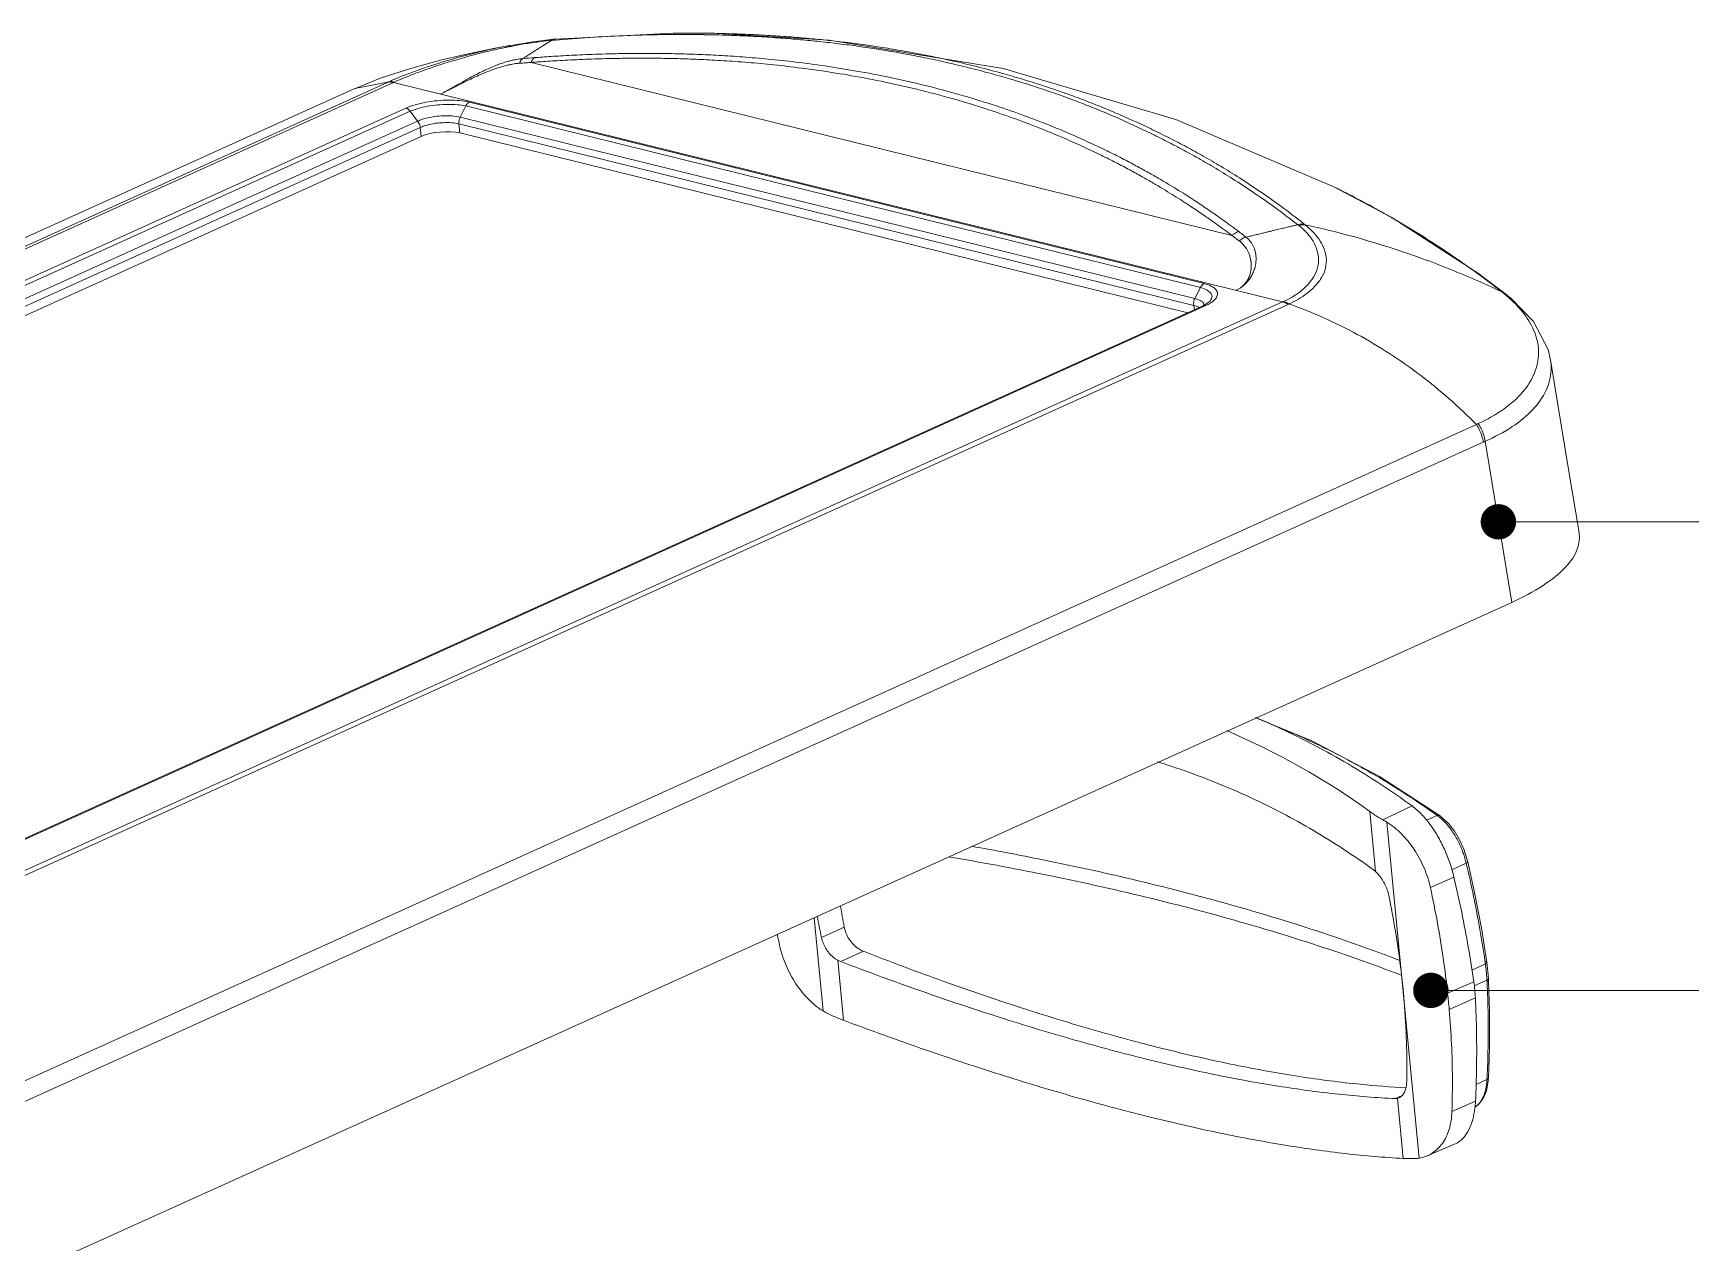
# Model space of a CAD drawing. Header units: millimetres. Extents: x 4688 to 5146, y 1130 to 1448.
# Drawn here: x 4928.41 to 4970.56, y 1203.95 to 1234.71 of the extents above; entities that cross this region are included whole.
import ezdxf

# ---------------------------------------------------------------- set-up
doc = ezdxf.new("R2010")
doc.units = ezdxf.units.MM
doc.header["$MEASUREMENT"] = 0
doc.layers.get('0').update_dxf_attribs({"linetype": 'CONTINUOUS'})
doc.layers.add('from', color=7, linetype='CONTINUOUS', lineweight=13)
doc.styles.add('ROMAND', font='romand.shx', dxfattribs={"width": 0.75, "bigfont": 'gbcbig.shx'})
doc.dimstyles.new('YanXiu', dxfattribs={"dimtxt": 2.5, "dimasz": 2.2, "dimexe": 1, "dimexo": 0, "dimgap": 0.66, "dimtad": 0, "dimzin": 0, "dimdsep": 46, "dimtxsty": 'ROMAND', "dimblk": 'CLOSEDBLANK', "dimcen": 0, "dimclrd": 3, "dimclre": 3, "dimclrt": 7, "dimadec": 0, "dimazin": 0, "dimtfac": 1, "dimtdec": 4, "dimtofl": 0, "dimtmove": 0, "dimatfit": 3, "dimldrblk": 'CLOSEDBLANK', "dimfxl": 0, "dimtolj": 1, "dimtzin": 0, "dimlwd": 0, "dimlwe": 0, "dimarcsym": 0})

# ---------------------------------------------------------------- blocks, each defined once
blk = doc.blocks.new('_ClosedBlank')
at = {"color": 0, "linetype": 'ByBlock', "lineweight": -2}
for p, q in [((-1, 0.167), (0, 0)), ((-1, 0.167), (-1, -0.167)), ((0, 0), (-1, -0.167))]:
    blk.add_line(p, q, dxfattribs=at)
blk = doc.blocks.new('A$C39682073')
at = {"color": 7, "linetype": 'Continuous'}
for p, q in [((102.567, 133.739), (102.585, 133.742)), ((102.574, 133.701), (102.593, 133.704)), ((103.815, 133.741), (104.115, 133.931)), ((104.06, 133.926), (104.115, 133.931)), ((104.115, 133.931), (104.195, 133.938)), ((104.247, 133.976), (104.193, 133.971)), ((104.195, 133.938), (104.25, 133.942)), ((109.935, 134.135), (109.954, 134.135)), ((109.936, 134.19), (109.955, 134.19)), ((103.378, 133.131), (128.84, 126.844)), ((97.933, 132.569), (96.963, 132.178)), ((99.04, 132.927), (97.933, 132.569)), ((96.971, 132.182), (6.249, 91.183)), ((8.765, 92.007), (98.185, 132.417)), ((8.963, 91.994), (98.383, 132.405)), ((96.971, 132.182), (98.218, 132.432)), ((130.681, 124.43), (98.383, 132.405)), ((11.753, 92.124), (98.829, 131.475)), ((11.913, 92.012), (98.981, 131.36)), ((98.981, 131.36), (99.255, 130.998)), ((101.006, 131.549), (100.803, 131.143)), ((101.006, 131.549), (127.692, 124.96)), ((101.136, 131.691), (127.831, 125.1)), ((99.255, 130.998), (12.187, 91.65)), ((99.348, 130.766), (12.27, 91.414)), ((99.348, 130.766), (99.38, 130.437)), ((100.755, 130.897), (100.786, 130.569)), ((127.451, 124.306), (100.755, 130.897)), ((127.489, 124.554), (100.803, 131.143)), ((99.38, 130.437), (12.522, 91.184)), ((100.786, 130.569), (127.232, 124.039)), ((132.566, 128.601), (132.539, 128.614)), ((134.649, 127.494), (132.539, 128.614)), ((131.468, 127.259), (131.502, 127.233)), ((137.868, 125.41), (134.649, 127.494)), ((137.868, 125.41), (137.868, 125.409)), ((138.791, 124.714), (137.868, 125.409)), ((127.692, 124.96), (127.489, 124.554)), ((138.791, 124.714), (138.642, 124.798)), ((138.791, 124.714), (138.791, 124.714)), ((138.937, 124.597), (138.791, 124.714)), ((138.955, 124.582), (138.792, 124.676)), ((127.79, 124.291), (40.72, 84.943)), ((127.891, 124.3), (40.815, 84.948)), ((130.681, 124.43), (41.261, 84.019)), ((130.886, 124.343), (41.466, 83.932)), ((127.451, 124.306), (127.479, 124.15)), ((127.896, 124.347), (127.789, 124.291)), ((128.027, 124.445), (127.896, 124.347)), ((128.027, 124.445), (128.027, 124.444)), ((138.956, 124.582), (138.937, 124.597)), ((140.414, 122.326), (140.415, 122.317)), ((137.719, 119.977), (45.145, 78.141)), ((137.97, 119.339), (45.396, 77.503)), ((138.037, 119.369), (139.005, 113.52)), ((139.005, 113.52), (45.963, 71.472)), ((130.642, 108.94), (130.677, 108.925)), ((134.324, 105.621), (135.385, 106.123)), ((133.848, 105.923), (134.058, 103.741)), ((134.473, 105.532), (135.645, 93.329)), ((136.299, 105.773), (135.913, 105.603)), ((136.399, 105.761), (136.399, 105.761)), ((137.351, 104.042), (136.829, 103.804)), ((137.651, 102.983), (137.405, 104.091)), ((136.906, 103.537), (136.049, 103.157)), ((113.984, 98.677), (113.659, 102.065)), ((114.756, 101.718), (113.929, 101.344)), ((115.453, 100.845), (114.627, 100.472)), ((114.726, 98.34), (114.516, 100.522)), ((137.559, 100.162), (138.048, 100.386)), ((138.032, 100.503), (138.039, 100.452)), ((138.101, 100.446), (138.092, 100.513)), ((138.115, 100.343), (138.101, 100.446)), ((136.676, 99.318), (137.628, 99.736)), ((137.646, 99.59), (138.105, 99.8)), ((138.162, 99.78), (138.159, 99.849)), ((138.198, 98.675), (138.162, 99.78)), ((136.732, 98.732), (137.684, 99.149)), ((138.105, 96.188), (137.707, 96.005)), ((138.108, 96.246), (138.105, 96.188)), ((138.149, 96.123), (138.158, 96.244)), ((138.158, 96.244), (138.158, 96.244)), ((134.777, 95.496), (135.022, 95.607)), ((134.913, 95.522), (134.849, 95.502)), ((134.849, 95.502), (135.059, 93.319)), ((136.83, 95.022), (137.688, 95.396)), ((135.932, 93.411), (136.928, 93.834))]:
    blk.add_line(p, q, dxfattribs=at)
for points in [[(102.585, 133.742), (102.016, 133.633), (101.087, 133.44), (100.091, 133.209), (99.04, 132.927)], [(104.195, 133.972), (103.449, 133.885), (102.567, 133.739)], [(109.955, 134.19), (108.545, 134.195), (104.247, 133.976)], [(132.566, 128.601), (126.804, 131.063), (120.533, 132.914), (114.209, 133.945), (109.936, 134.19)], [(140.415, 122.317), (140.325, 122.699), (139.791, 123.723), (138.955, 124.582)], [(141.451, 116.054), (141.084, 118.276), (140.414, 122.326)], [(136.399, 105.761), (134.202, 107.195), (131.746, 108.489), (129.71, 109.319)], [(137.405, 104.091), (137.377, 104.202), (137.261, 104.551), (137.108, 104.889), (136.921, 105.203), (136.706, 105.481), (136.468, 105.709), (136.399, 105.761)], [(138.092, 100.513), (137.913, 101.623), (137.651, 102.983)], [(138.159, 99.849), (138.15, 99.976), (138.115, 100.343)], [(138.158, 96.244), (138.197, 97.33), (138.198, 98.675)], [(137.663, 95.183), (137.79, 95.27), (137.963, 95.493), (138.083, 95.781), (138.149, 96.123)]]:
    blk.add_lwpolyline(points, dxfattribs=at)
for centre, radius, start, end in [((106.517, 114.046), 20.046, 101.34347, 101.77571), ((106.532, 112.665), 21.443, 100.65467, 100.87354), ((108.871, 85.009), 49.137, 88.75947, 89.06786), ((107.106, 84.78), 48.659, 94.25095, 94.75063), ((105.007, 117.321), 16.566, 114.19579, 114.31929), ((103.091, 122.069), 11.357, 114.32226, 114.49374), ((116.598, 96.065), 36.244, 63.30814, 63.85879), ((117.159, 97.162), 35.011, 60.14939, 63.32226), ((123.22, 116.975), 13.018, 51.82914, 52.02048), ((124.56, 95.204), 32.773, 71.46496, 77.77215), ((117.361, 97.525), 34.596, 59.8857, 60.14105), ((117.405, 97.585), 34.522, 54.27698, 59.89895), ((124.487, 94.964), 33.023, 70.08633, 71.4759), ((124.579, 95.215), 32.756, 66.2475, 70.08912), ((118.265, 98.814), 33.022, 53.82292, 54.24276), ((117.968, 98.338), 33.581, 53.68222, 53.89417), ((118.244, 98.711), 33.117, 52.96203, 53.6834), ((124.741, 95.588), 32.35, 64.54935, 66.2429), ((118.802, 99.449), 32.191, 51.95114, 52.9647), ((133.427, 118.255), 8.367, 50.29276, 51.44335), ((133.123, 117.888), 8.844, 50.13413, 50.30057), ((135.479, 120.706), 5.171, 48.15231, 50.14818), ((127.408, 125.408), 1.206, 302.62065, 306.70323), ((129.031, 128.11), 4.033, 294.14604, 294.62608), ((128.989, 128.54), 4.606, 294.31836, 294.75978), ((139.976, 115.281), 5.211, 114.80404, 115.66869), ((140.29, 114.196), 5.642, 113.53221, 114.27876), ((117.976, 83.877), 27.166, 54.2473, 66.86714), ((132.296, 102.037), 4.118, 58.0844, 60.48623), ((135.39, 104.467), 1.591, 52.12088, 55.18246), ((134.052, 103.268), 3.388, 13.20677, 15.49548), ((141.216, 106.814), 26.946, 189.21296, 190.90135), ((141.561, 107.348), 28.276, 190.6589, 192.25956), ((147.391, 108.791), 35.829, 191.80345, 192.47217), ((114.988, 101.416), 1.011, 242.16935, 249.08999), ((130.946, 99.412), 7.169, 8.07886, 8.34441), ((130.929, 99.409), 7.186, 7.81362, 8.07886), ((130.818, 99.396), 7.298, 3.52177, 7.79782), ((131.502, 98.852), 6.189, 2.75715, 8.21364), ((130.663, 99.385), 7.453, 3.19316, 3.53476), ((130.591, 99.381), 7.525, 2.93549, 3.19264), ((130.572, 99.38), 7.544, 2.67886, 2.93548), ((106.257, 96.661), 28.938, 358.87912, 4.66212), ((102.025, 95.693), 34.84, 5.00264, 5.97072), ((114.922, 100.183), 1.773, 238.0846, 243.78108), ((134.166, 95.566), 3.526, 352.83069, 357.23429), ((135.468, 94.433), 1.118, 271.92916, 279.07348)]:
    blk.add_arc(centre, radius, start, end, dxfattribs=at)
blk.add_ellipse((100.101, 130.258), major_axis=(0.995, 0.096), ratio=0.347089, start_param=0.779351, end_param=2.347409, dxfattribs=at)
for points, start_tangent, end_tangent in [([(98.218, 132.432), (98.598, 132.594), (99.042, 132.767), (99.57, 132.955), (100.203, 133.159), (100.941, 133.369), (101.732, 133.565), (102.487, 133.724)], (0.912728, 0.408568), (0.982047, 0.188637)), ([(102.593, 133.704), (103.052, 133.79), (103.593, 133.873), (104.06, 133.926)], (0.980662, 0.19571), (0.995959, 0.089808)), ([(103.077, 133.272), (103.171, 133.332), (103.267, 133.393), (103.359, 133.451), (103.443, 133.505), (103.519, 133.553), (103.588, 133.597), (103.652, 133.637), (103.711, 133.675), (103.765, 133.709), (103.815, 133.741)], (0.843555, 0.537043), (0.844529, 0.535509)), ([(104.108, 133.95), (104.06, 133.926)], (-0.924458, -0.381283), (-0.851395, -0.524525)), ([(104.193, 133.971), (104.157, 133.966), (104.108, 133.95)], (-0.996006, -0.089282), (-0.924458, -0.381283)), ([(104.162, 133.955), (104.115, 133.931)], (-0.924121, -0.382099), (-0.850654, -0.525726)), ([(104.247, 133.976), (104.211, 133.971), (104.162, 133.955)], (-0.99611, -0.088115), (-0.924121, -0.382099)), ([(104.25, 133.942), (105.496, 134.036), (106.728, 134.101), (107.824, 134.136), (108.801, 134.146), (109.671, 134.14)], (0.996368, 0.085151), (0.999868, -0.01627)), ([(109.954, 134.135), (110.462, 134.121), (111.261, 134.088), (112.059, 134.043), (112.81, 133.988), (113.524, 133.924), (114.219, 133.85), (114.918, 133.765), (115.639, 133.663), (116.369, 133.546), (117.101, 133.415), (117.858, 133.265), (118.667, 133.087), (119.539, 132.873), (120.342, 132.657), (121.072, 132.444), (121.766, 132.225), (122.453, 131.992), (123.134, 131.744), (123.797, 131.486), (124.441, 131.218), (125.069, 130.941), (125.695, 130.649), (126.326, 130.339), (126.938, 130.022), (127.539, 129.693), (128.178, 129.324), (128.861, 128.906), (129.588, 128.431), (130.371, 127.883), (131.231, 127.236)], (0.999757, -0.022042), (0.788531, -0.614995)), ([(109.955, 134.19), (110.659, 134.172), (111.464, 134.14), (112.267, 134.095), (113.023, 134.04), (113.742, 133.976), (114.442, 133.903), (115.146, 133.817), (115.871, 133.715), (116.606, 133.598), (117.342, 133.466), (118.102, 133.315), (118.915, 133.136), (119.791, 132.922), (120.597, 132.705), (121.33, 132.491), (122.025, 132.271), (122.714, 132.037), (123.396, 131.788), (124.061, 131.528), (124.706, 131.259), (125.333, 130.98), (125.958, 130.688), (126.588, 130.376), (127.199, 130.058), (127.798, 129.727), (128.435, 129.357), (129.115, 128.937), (129.838, 128.459), (130.616, 127.909), (131.468, 127.259)], (0.999847, -0.017514), (0.784532, -0.620088)), ([(98.414, 132.419), (98.77, 132.571), (99.187, 132.736), (99.685, 132.915), (100.281, 133.111), (100.973, 133.316), (101.716, 133.51), (102.426, 133.67)], (0.91198, 0.410234), (0.978961, 0.204047)), ([(100.087, 131.984), (100.183, 132.031), (100.288, 132.087), (100.406, 132.151), (100.541, 132.227), (100.698, 132.315), (100.882, 132.419), (101.095, 132.538), (101.331, 132.665), (101.576, 132.79), (101.818, 132.903), (102.044, 132.999), (102.247, 133.076), (102.426, 133.136), (102.584, 133.182), (102.724, 133.216), (102.851, 133.242), (102.967, 133.26), (103.077, 133.272)], (0.901576, 0.432621), (0.9965, 0.083591)), ([(100.087, 131.984), (100.185, 132.031), (100.293, 132.085), (100.416, 132.147), (100.557, 132.218), (100.721, 132.3), (100.91, 132.394), (101.127, 132.5), (101.361, 132.61), (101.599, 132.716), (101.829, 132.811), (102.039, 132.89), (102.224, 132.952), (102.386, 132.999), (102.527, 133.035), (102.651, 133.061), (102.762, 133.08), (102.863, 133.093), (102.959, 133.101)], (0.90157, 0.432634), (0.997796, 0.066349)), ([(103.077, 133.272), (103.03, 133.232), (102.991, 133.174), (102.959, 133.101)], (-0.847199, -0.531276), (-0.326195, -0.945303)), ([(102.959, 133.101), (103.041, 133.107), (103.124, 133.112), (103.207, 133.118), (103.292, 133.124), (103.378, 133.131)], (0.997798, 0.06632), (0.995685, 0.092795)), ([(103.5, 133.305), (103.452, 133.264), (103.411, 133.206), (103.378, 133.131)], (-0.850207, -0.526449), (-0.33069, -0.943739)), ([(103.378, 133.131), (103.666, 133.152), (103.983, 133.173), (104.332, 133.195), (104.713, 133.216), (105.129, 133.235), (105.583, 133.253), (106.079, 133.268), (106.619, 133.279), (107.206, 133.285), (107.842, 133.283), (108.527, 133.273), (109.264, 133.25), (110.057, 133.213), (110.911, 133.157), (111.831, 133.079), (112.819, 132.973), (113.881, 132.833), (115.021, 132.65), (116.245, 132.415), (117.554, 132.116), (118.897, 131.755), (120.085, 131.387), (121.104, 131.032), (121.993, 130.691), (122.776, 130.365), (123.468, 130.055), (124.084, 129.763), (124.635, 129.486), (125.129, 129.226), (125.574, 128.981), (125.976, 128.751), (126.339, 128.536), (126.668, 128.335), (126.967, 128.147), (127.238, 127.972), (127.485, 127.809), (127.711, 127.657), (127.916, 127.515), (128.105, 127.382), (128.279, 127.258), (128.438, 127.143), (128.584, 127.036), (128.718, 126.936), (128.84, 126.845)], (0.997197, 0.074822), (0.79714, -0.603795)), ([(103.5, 133.305), (103.789, 133.326), (104.107, 133.347), (104.457, 133.369), (104.84, 133.39), (105.258, 133.409), (105.714, 133.427), (106.212, 133.442), (106.754, 133.453), (107.344, 133.459), (107.982, 133.457), (108.67, 133.446), (109.41, 133.423), (110.207, 133.386), (111.065, 133.33), (111.988, 133.251), (112.981, 133.145), (114.048, 133.003), (115.194, 132.819), (116.423, 132.583), (117.739, 132.283), (119.088, 131.92), (120.282, 131.55), (121.306, 131.194), (122.2, 130.851), (122.987, 130.524), (123.683, 130.213), (124.303, 129.919), (124.856, 129.641), (125.353, 129.38), (125.8, 129.134), (126.205, 128.903), (126.57, 128.687), (126.901, 128.485), (127.202, 128.296), (127.475, 128.12), (127.723, 127.956), (127.95, 127.803), (128.157, 127.661), (128.347, 127.527), (128.522, 127.403), (128.682, 127.287), (128.829, 127.179), (128.964, 127.08), (129.086, 126.988)], (0.997211, 0.074633), (0.797691, -0.603066)), ([(98.185, 132.417), (98.249, 132.421), (98.315, 132.417), (98.383, 132.405)], (0.991253, 0.131973), (0.970844, -0.239711)), ([(98.218, 132.432), (98.281, 132.436), (98.347, 132.431), (98.414, 132.419)], (0.991599, 0.129352), (0.969633, -0.244564)), ([(98.825, 131.474), (98.883, 131.452), (98.935, 131.413), (98.981, 131.36)], (0.982828, -0.184525), (0.589311, -0.807906)), ([(98.829, 131.475), (99.161, 131.592), (99.55, 131.684), (99.969, 131.742), (100.391, 131.763), (100.789, 131.745), (101.136, 131.691)], (0.918895, 0.394503), (0.97478, -0.223167)), ([(98.981, 131.36), (99.276, 131.46), (99.617, 131.538), (99.983, 131.587), (100.351, 131.606), (100.699, 131.593), (101.006, 131.549)], (0.924017, 0.382352), (0.97819, -0.207712)), ([(101.14, 131.69), (101.09, 131.658), (101.044, 131.61), (101.006, 131.549)], (-0.911266, -0.411819), (-0.448365, -0.893851)), ([(100.803, 131.143), (100.505, 131.189), (100.182, 131.194), (99.883, 131.167), (99.627, 131.12), (99.418, 131.062), (99.255, 130.998)], (-0.970417, 0.241435), (-0.910021, -0.414563)), ([(99.348, 130.766), (99.333, 130.847), (99.301, 130.926), (99.255, 130.998)], (-0.077322, 0.997006), (-0.62054, 0.784175)), ([(100.755, 130.897), (100.486, 130.939), (100.191, 130.943), (99.92, 130.919), (99.686, 130.876), (99.496, 130.823), (99.348, 130.766)], (-0.970904, 0.239471), (-0.911116, -0.412151)), ([(100.754, 130.897), (100.754, 130.98), (100.77, 131.064), (100.802, 131.143)], (-0.115578, 0.993298), (0.466224, 0.884667)), ([(131.231, 127.236), (131.163, 127.22), (131.109, 127.207), (131.055, 127.194), (130.995, 127.179), (130.927, 127.163), (130.852, 127.145), (130.773, 127.126), (130.688, 127.106), (130.598, 127.084), (130.499, 127.06), (130.392, 127.035), (130.277, 127.007), (130.152, 126.977), (130.015, 126.944), (129.863, 126.907), (129.696, 126.867), (129.522, 126.826), (129.351, 126.784)], (-0.972526, -0.232792), (-0.972174, -0.23426)), ([(131.265, 127.209), (131.525, 126.974), (131.739, 126.71), (131.898, 126.405), (131.979, 126.054), (131.949, 125.682), (131.803, 125.334), (131.579, 125.041), (131.316, 124.804), (131.027, 124.609), (130.712, 124.444)], (0.786147, -0.61804), (-0.908267, -0.41839)), ([(131.502, 127.233), (131.767, 126.991), (131.994, 126.719), (132.17, 126.406), (132.265, 126.044), (132.237, 125.657), (132.081, 125.294), (131.842, 124.988), (131.56, 124.739), (131.253, 124.534), (130.918, 124.358)], (0.775542, -0.631296), (-0.905913, -0.423464)), ([(131.468, 127.259), (131.391, 127.26), (131.311, 127.252), (131.231, 127.236)], (-0.998324, 0.057865), (-0.970159, -0.242471)), ([(131.502, 127.233), (131.424, 127.233), (131.345, 127.225), (131.265, 127.209)], (-0.998422, 0.056164), (-0.969773, -0.24401)), ([(129.086, 126.987), (129, 126.956), (128.917, 126.908), (128.84, 126.844)], (-0.96895, -0.247256), (-0.719335, -0.694663)), ([(128.84, 126.844), (128.893, 126.803), (128.947, 126.763), (129, 126.723), (129.053, 126.684), (129.105, 126.645)], (0.779045, -0.626968), (0.80397, -0.59467)), ([(129.351, 126.784), (129.414, 126.731), (129.475, 126.668), (129.533, 126.595), (129.587, 126.51), (129.636, 126.411), (129.676, 126.298), (129.704, 126.168), (129.717, 126.023), (129.709, 125.863), (129.678, 125.695), (129.622, 125.525), (129.546, 125.367), (129.457, 125.231), (129.362, 125.118), (129.263, 125.025), (129.164, 124.952), (129.068, 124.895), (128.976, 124.851)], (0.786979, -0.616979), (-0.919974, -0.391978)), ([(129.105, 126.645), (129.162, 126.6), (129.22, 126.547), (129.278, 126.485), (129.335, 126.412), (129.39, 126.326), (129.441, 126.227), (129.486, 126.112), (129.52, 125.981), (129.54, 125.836), (129.54, 125.678), (129.517, 125.518), (129.472, 125.366), (129.41, 125.232), (129.334, 125.12), (129.249, 125.027), (129.158, 124.953), (129.067, 124.895), (128.976, 124.851)], (0.803943, -0.594707), (-0.919974, -0.391979)), ([(129.086, 126.988), (129.14, 126.946), (129.194, 126.905), (129.247, 126.865), (129.299, 126.825), (129.351, 126.784)], (0.797635, -0.603141), (0.787666, -0.616103)), ([(129.351, 126.784), (129.265, 126.754), (129.182, 126.707), (129.105, 126.645)], (-0.970835, -0.23975), (-0.729228, -0.684271)), ([(137.757, 125.469), (137.85, 125.422), (137.868, 125.41)], (0.937279, -0.348581), (0.808578, -0.588389)), ([(127.827, 125.101), (127.779, 125.068), (127.732, 125.02), (127.692, 124.96)], (-0.88292, -0.469524), (-0.463894, -0.885891)), ([(127.692, 124.96), (127.915, 124.874), (128.06, 124.765), (128.116, 124.642), (128.079, 124.511), (128.028, 124.445)], (0.961962, -0.273183), (-0.69483, -0.719174)), ([(127.831, 125.1), (128.086, 125.006), (128.253, 124.884), (128.318, 124.743), (128.276, 124.592), (128.129, 124.441)], (0.965763, -0.259427), (-0.801327, -0.598227)), ([(127.451, 124.306), (127.447, 124.389), (127.46, 124.474), (127.489, 124.554)], (-0.156132, 0.987736), (0.429533, 0.903051)), ([(127.579, 124.265), (127.451, 124.306)], (-0.925779, 0.378066), (-0.970932, 0.239354)), ([(127.629, 124.509), (127.489, 124.554)], (-0.926386, 0.376577), (-0.971566, 0.236767)), ([(127.65, 124.23), (127.579, 124.265)], (-0.859632, 0.510913), (-0.925779, 0.378066)), ([(127.743, 124.447), (127.629, 124.509)], (-0.802878, 0.596144), (-0.926386, 0.376577)), ([(127.826, 124.306), (127.815, 124.364), (127.743, 124.447)], (0.004147, 0.999991), (-0.802878, 0.596144)), ([(127.833, 124.302), (127.79, 124.291)], (-0.99584, -0.091119), (-0.911668, -0.410927)), ([(127.887, 124.298), (127.833, 124.302)], (-0.970844, 0.239711), (-0.99584, -0.091119)), ([(128.059, 124.392), (127.891, 124.3)], (-0.841878, -0.539668), (-0.903916, -0.427711)), ([(130.886, 124.343), (130.818, 124.38), (130.749, 124.409), (130.681, 124.43)], (-0.857299, 0.514819), (-0.970844, 0.239711)), ([(130.918, 124.358), (130.849, 124.394), (130.78, 124.423), (130.712, 124.444)], (-0.86042, 0.509586), (-0.972018, 0.234906)), ([(130.918, 124.358), (133.392, 123.253), (135.687, 121.77), (137.719, 119.977)], (0.943143, -0.332386), (0.699613, -0.714522)), ([(138.929, 124.558), (139.451, 123.999), (139.851, 123.293), (139.979, 122.569), (139.827, 121.847), (139.4, 121.157), (138.713, 120.538), (137.79, 120.011)], (0.744737, -0.667359), (-0.907513, -0.420024)), ([(140.414, 122.317), (140.436, 121.95), (140.251, 121.221), (139.772, 120.527), (139.024, 119.903), (138.037, 119.369)], (0.159109, -0.987261), (-0.914138, -0.405404)), ([(137.97, 119.339), (137.921, 119.561), (137.836, 119.778), (137.719, 119.977)], (-0.134005, 0.990981), (-0.571499, 0.820603)), ([(138.037, 119.369), (137.99, 119.592), (137.906, 119.81), (137.79, 120.011)], (-0.125379, 0.992109), (-0.567152, 0.823613)), ([(139.005, 113.52), (140.15, 114.137), (140.967, 114.808), (141.397, 115.485), (141.45, 116.054)], (0.911266, 0.411819), (-0.148831, 0.988863)), ([(135.385, 106.123), (133.059, 107.648), (130.625, 108.928), (129.701, 109.338)], (-0.809026, 0.587773), (-0.921312, 0.388823)), ([(130.677, 108.925), (132.395, 108.135), (133.886, 107.331), (135.17, 106.544), (136.299, 105.773)], (0.921921, -0.387377), (0.812619, -0.582795)), ([(133.979, 103.806), (131.798, 105.233), (129.51, 106.432), (127.126, 107.399), (126.132, 107.727)], (-0.809697, 0.586848), (-0.955768, 0.29412)), ([(136.906, 103.537), (136.758, 104.052), (136.558, 104.558), (136.312, 105.036), (136.028, 105.468), (135.715, 105.835), (135.385, 106.123)], (-0.227593, 0.973756), (-0.809026, 0.587773)), ([(133.848, 105.923), (133.996, 105.821), (134.155, 105.72), (134.324, 105.621)], (0.811978, -0.583688), (0.870536, -0.492104)), ([(134.473, 105.532), (134.742, 105.341), (134.999, 105.109), (135.239, 104.841), (135.459, 104.543), (135.653, 104.219), (135.818, 103.875), (135.951, 103.519), (136.049, 103.157)], (0.848979, -0.528427), (0.215957, -0.976403)), ([(136.399, 105.761), (136.355, 105.778), (136.299, 105.773)], (-0.814711, 0.579867), (-0.959501, -0.281706)), ([(136.367, 105.723), (136.507, 105.602), (136.686, 105.41), (136.838, 105.21), (136.964, 105.011), (137.068, 104.82), (137.152, 104.639), (137.22, 104.471), (137.274, 104.316), (137.317, 104.173)], (0.789555, -0.61368), (0.267022, -0.96369)), ([(118.546, 104.278), (122.023, 103.631), (125.709, 102.814), (129.384, 101.843), (132.833, 100.759), (135.009, 99.969)], (0.985718, -0.168406), (0.933312, -0.359065)), ([(119.377, 104.662), (121.971, 104.168), (125.657, 103.352), (129.332, 102.381), (132.782, 101.297), (134.944, 100.512)], (0.984439, -0.175728), (0.933399, -0.358841)), ([(133.979, 103.806), (134.019, 103.775), (134.058, 103.741)], (0.809697, -0.586848), (0.733399, -0.679799)), ([(134.058, 103.741), (134.181, 103.609), (134.298, 103.45), (134.4, 103.27), (134.482, 103.073), (134.538, 102.87)], (0.733399, -0.679799), (0.199728, -0.979851)), ([(137.404, 104.091), (137.396, 104.071), (137.351, 104.042)], (0.029103, -0.999576), (-0.899861, -0.436177)), ([(137.351, 104.042), (137.618, 102.836), (137.847, 101.638), (138.032, 100.503)], (0.229649, -0.973273), (0.14641, -0.989224)), ([(136.049, 103.157), (136.309, 101.871), (136.518, 100.59), (136.676, 99.318)], (0.215957, -0.976403), (0.103986, -0.994579)), ([(137.628, 99.736), (137.426, 100.992), (137.186, 102.26), (136.906, 103.537)], (-0.143519, 0.989648), (-0.227593, 0.973756)), ([(135.099, 99.013), (134.966, 100.293), (134.778, 101.58), (134.538, 102.87)], (-0.081358, 0.996685), (-0.199728, 0.979851)), ([(114.516, 100.522), (114.349, 100.634), (114.203, 100.78), (114.082, 100.951), (113.99, 101.143), (113.929, 101.344)], (-0.884761, 0.466045), (-0.212433, 0.977176)), ([(114.756, 101.718), (114.822, 101.494), (114.933, 101.282), (115.08, 101.099), (115.257, 100.949), (115.453, 100.845)], (0.189076, -0.981962), (0.931381, -0.364046)), ([(113.984, 98.677), (113.715, 98.869), (113.458, 99.101), (113.218, 99.369), (112.998, 99.667), (112.804, 99.991), (112.639, 100.334), (112.506, 100.69), (112.408, 101.053)], (-0.848979, 0.528427), (-0.215957, 0.976403)), ([(115.453, 100.845), (118.373, 99.751), (121.188, 98.791), (123.888, 97.966), (126.476, 97.274), (128.946, 96.717), (131.291, 96.296), (133.513, 96.013), (135.165, 95.889)], (0.931381, -0.364046), (0.998753, -0.049934)), ([(114.627, 100.472), (117.577, 99.392), (120.414, 98.441), (123.127, 97.622), (125.72, 96.932), (128.185, 96.373), (130.518, 95.947), (132.718, 95.653), (134.777, 95.496)], (0.934487, -0.355997), (0.999024, -0.044181)), ([(138.077, 100.478), (138.039, 100.452)], (-0.666434, -0.745564), (-0.883014, -0.469347)), ([(138.093, 100.42), (138.048, 100.386)], (-0.525309, -0.850911), (-0.888035, -0.459777)), ([(138.091, 100.513), (138.083, 100.487), (138.077, 100.478)], (0.05917, -0.998248), (-0.666434, -0.745564)), ([(138.1, 100.446), (138.093, 100.42)], (0.047349, -0.998878), (-0.525309, -0.850911)), ([(138.14, 99.817), (138.105, 99.8)], (-0.788406, -0.615155), (-0.92832, -0.371783)), ([(138.153, 99.759), (138.108, 99.732)], (-0.572256, -0.820075), (-0.932464, -0.361263)), ([(138.108, 99.732), (138.146, 98.53), (138.145, 97.348), (138.108, 96.246)], (0.046739, -0.998907), (-0.049671, -0.998766)), ([(138.157, 99.849), (138.15, 99.828), (138.14, 99.817)], (-0.049537, -0.998772), (-0.788406, -0.615155)), ([(138.161, 99.78), (138.153, 99.759)], (-0.059704, -0.998216), (-0.572256, -0.820075)), ([(137.688, 95.396), (137.727, 96.622), (137.726, 97.874), (137.684, 99.149)], (0.049351, 0.998782), (-0.048438, 0.998826)), ([(114.726, 98.34), (114.525, 98.418), (114.329, 98.502), (114.138, 98.592)], (-0.936696, 0.350144), (-0.897334, 0.441352)), ([(135.059, 93.319), (132.982, 93.496), (130.762, 93.804), (128.411, 94.242), (125.924, 94.809), (123.308, 95.502), (120.57, 96.321), (117.706, 97.267), (114.726, 98.34)], (-0.99851, 0.054575), (-0.936696, 0.350144)), ([(136.732, 98.732), (136.817, 97.477), (136.85, 96.24), (136.83, 95.022)], (0.087184, -0.996192), (-0.037497, -0.999297)), ([(135.189, 96.095), (135.17, 95.914), (135.122, 95.757), (135.049, 95.632), (134.956, 95.546), (134.913, 95.522)], (-0.019015, -0.999819), (-0.911322, -0.411695)), ([(138.105, 96.188), (138.097, 96.08), (138.083, 95.967), (138.062, 95.849), (138.031, 95.727), (137.989, 95.603), (137.932, 95.48), (137.859, 95.362), (137.766, 95.255), (137.663, 95.173)], (-0.050088, -0.998745), (-0.842018, -0.539449)), ([(138.157, 96.244), (138.15, 96.221), (138.105, 96.188)], (-0.080974, -0.996716), (-0.916431, -0.400194)), ([(134.849, 95.502), (134.814, 95.497), (134.777, 95.496)], (-0.981707, -0.190398), (-0.999024, 0.044181)), ([(136.83, 95.022), (136.799, 94.692), (136.729, 94.386), (136.624, 94.11), (136.484, 93.868), (136.312, 93.666), (136.113, 93.507), (135.932, 93.411)], (-0.037497, -0.999297), (-0.920529, -0.390674)), ([(136.928, 93.834), (137.134, 93.958), (137.353, 94.201), (137.521, 94.531), (137.634, 94.934), (137.664, 95.126)], (0.920058, 0.391782), (0.125914, 0.992041)), ([(135.932, 93.411), (135.889, 93.394), (135.645, 93.329)], (-0.920529, -0.390674), (-0.98766, -0.156612)), ([(135.506, 93.316), (135.347, 93.313), (135.198, 93.314), (135.059, 93.319)], (-0.999451, -0.033117), (-0.99851, 0.054575))]:
    blk.add_spline(points, degree=3, dxfattribs=dict(at, start_tangent=start_tangent, end_tangent=end_tangent))

msp = doc.modelspace()

# ---------------------------------------------------------------- block references
at = {"layer": 'from', "xscale": 0.7, "yscale": 0.7, "zscale": 0.7}
msp.add_blockref('A$C39682073', (4868.705, 1140.772), dxfattribs=at)

# ---------------------------------------------------------------- leaders
at = {"layer": 'from', "color": 4}
for points in [[(4965.669, 1222.283), (4978.075, 1222.283)], [(4963.952, 1210.369), (4978.075, 1210.369)]]:
    msp.add_leader(points, dimstyle='YanXiu', override={"dimscale": 1, "dimasz": 0.9, "dimldrblk": 'Dot'}, dxfattribs=at)

doc.saveas('drawing.dxf')
